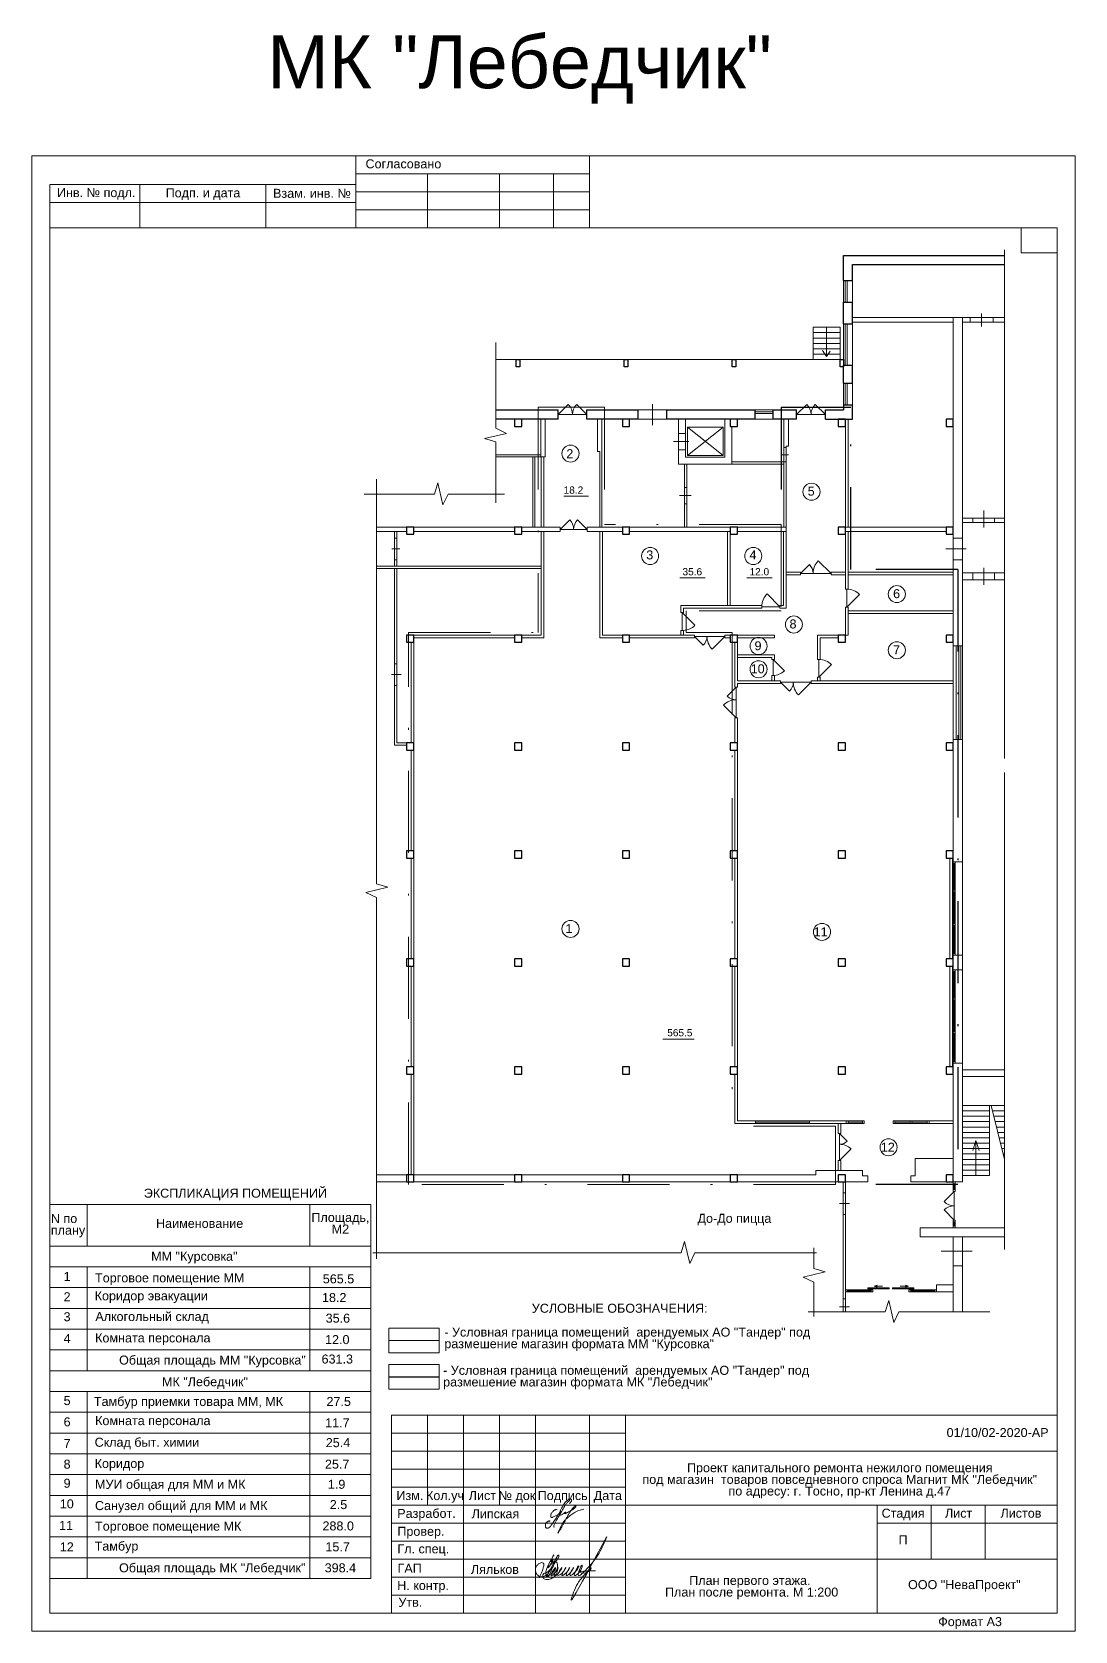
# Model space of a CAD drawing. Header units: metres. Extents: x -57 to 98, y -400 to -253.
# Drawn here: x 40.4 to 98.4, y -399.7 to -310.8 of the extents above; entities that cross this region are included whole.
import ezdxf
from ezdxf.enums import TextEntityAlignment as Align

# ---------------------------------------------------------------- set-up
doc = ezdxf.new("R2010")
doc.units = ezdxf.units.M
doc.header["$MEASUREMENT"] = 0
doc.linetypes.add('DGN Style 3', pattern=[7.982352, 5.70168, -2.280672])
doc.linetypes.add('DGN Style 4', pattern=[9.12839, 4.561344, -2.280672, 0.005702, -2.280672])
doc.layers.add('Level 50', color=7, linetype='Continuous', lineweight=0)
doc.layers.add('Level 63', color=7, linetype='Continuous', lineweight=0)
doc.styles.add('Style-Arial', font='arial.ttf')

# ---------------------------------------------------------------- blocks, each defined once
blk = doc.blocks.new('*U17')
at = {"layer": 'Level 50', "color": 7, "linetype": 'Continuous', "lineweight": 0}
for p, q in [((-14.5, 20.487), (14.5, 20.487)), ((-14.5, -20.513), (-14.5, 20.487)), ((14.5, 20.487), (14.5, -20.513)), ((14.5, -20.513), (-14.5, -20.513))]:
    blk.add_line(p, q, dxfattribs=at)
at = {"layer": 'Level 50', "color": 7, "linetype": 'Continuous', "lineweight": 13}
for p, q in [((-14, 18.926), (-14, -20.013)), ((14, 18.487), (-14, 18.487)), ((13, 18.487), (13, 17.787)), ((14, 18.487), (14, -20.013)), ((13, 17.787), (14, 17.787)), ((14, -20.013), (-14, -20.013))]:
    blk.add_line(p, q, dxfattribs=at)
at = {"layer": 'Level 63', "color": 7, "linetype": 'Continuous', "lineweight": 13}
for p, q in [((-5.5, 20.487), (-5.5, 18.487)), ((1, 20.487), (-5.5, 20.487)), ((1, 20.487), (1, 18.487)), ((-11.5, 19.687), (-11.5, 18.487)), ((-8, 19.687), (-8, 18.487)), ((1, 19.987), (-5.5, 19.987)), ((-5.5, 19.687), (-5.5, 18.487)), ((-3.5, 19.987), (-3.5, 18.487)), ((-1.5, 19.987), (-1.5, 18.487)), ((0, 19.987), (0, 18.487)), ((-14, 19.187), (-5.5, 19.187)), ((1, 19.487), (-5.5, 19.487)), ((1, 18.987), (-5.5, 18.987)), ((-4.5, -14.513), (14, -14.513)), ((-4.5, -14.513), (-4.5, -20.013)), ((-3.5, -14.513), (-3.5, -17.013)), ((-2.5, -14.513), (-2.5, -20.013)), ((-1.5, -14.513), (-1.5, -17.013)), ((-0.5, -14.513), (-0.5, -20.013)), ((1, -14.513), (1, -20.013)), ((2, -14.513), (2, -20.013)), ((2, -15.513), (14, -15.513)), ((-4.5, -16.513), (2, -16.513)), ((-4.5, -17.013), (2, -17.013)), ((2, -17.013), (14, -17.013)), ((9, -17.513), (14, -17.513)), ((2, -18.513), (14, -18.513)), ((7, -20.013), (13.3, -20.013))]:
    blk.add_line(p, q, dxfattribs=at)
at = {"layer": 'Level 63', "color": 7, "linetype": 'Continuous', "lineweight": 0}
for p, q in [((-4.5, -15.013), (2, -15.013)), ((-4.5, -15.513), (2, -15.513)), ((-4.5, -16.013), (2, -16.013)), ((-4.5, -17.513), (2, -17.513)), ((-4.5, -18.013), (2, -18.013)), ((-4.5, -18.513), (2, -18.513)), ((-4.5, -19.013), (2, -19.013)), ((-4.5, -19.513), (2, -19.513))]:
    blk.add_line(p, q, dxfattribs=at)
at = {"layer": 'Level 63', "color": 7, "linetype": 'Continuous', "lineweight": 13, "flags": 128}
for points in [[(-14, 18.487), (-14, 19.687), (-5.5, 19.687)], [(9, -17.013), (9, -20.013)], [(10.5, -17.013), (10.5, -18.513)], [(12, -17.013), (12, -18.513)]]:
    blk.add_lwpolyline(points, dxfattribs=at)
at = {"layer": 'Level 63', "color": 7, "linetype": 'Continuous', "lineweight": 0, "style": 'Style-Arial'}
for s, height, p in [('Согласовано', 0.25002, (-4.173, 20.263)), ('Инв. № подл.', 0.25002, (-12.713, 19.462)), ('Подп. и дата', 0.25002, (-9.745, 19.457)), ('Взам. инв. №', 0.25002, (-6.716, 19.444)), ('Изм.', 0.25, (-3.993, -16.748)), ('Кол.уч', 0.25, (-3.016, -16.748)), ('Лист', 0.25, (-1.977, -16.748)), ('№ док', 0.25, (-1.018, -16.748)), ('Подпись', 0.25, (0.256, -16.748)), ('Дата', 0.25, (1.511, -16.748)), ('Разработ.', 0.25, (-3.531, -17.244)), ('Стадия', 0.25, (9.718, -17.238)), ('Лист', 0.25, (11.263, -17.238)), ('Листов', 0.25, (12.996, -17.238)), ('Провер.', 0.25, (-3.686, -17.742)), ('Гл. спец.', 0.25, (-3.619, -18.229)), ('ГАП', 0.25, (-3.999, -18.77)), ('ООО "НеваПроект"', 0.25, (11.423, -19.223)), ('Н. контр.', 0.25, (-3.625, -19.248)), ('Утв.', 0.25, (-3.98, -19.715)), ('Формат А3', 0.25, (11.582, -20.252))]:
    blk.add_text(s, height=height, dxfattribs=at).set_placement(p, align=Align.MIDDLE_CENTER)
blk = doc.blocks.new('формат А3_вертикальный_1')
at = {"layer": 'Level 63', "color": 7, "linetype": 'Continuous', "lineweight": 13}
blk.add_blockref('*U17', (14.5, -20.487), dxfattribs=at)
blk = doc.blocks.new('*U18')
at = {"color": 5, "linetype": 'Continuous', "lineweight": 0}
for points, knots in [([(0.306, 0.776), (0.338, 0.808), (0.397, 0.875), (0.429, 0.933), (0.429, 0.965), (0.42, 1.007), (0.389, 1.038), (0.332, 1.045), (0.263, 1.027), (0.213, 1.007), (0.118, 0.929), (0.06, 0.874), (-0.031, 0.753), (-0.11, 0.623), (-0.214, 0.445), (-0.303, 0.264), (-0.383, 0.11), (-0.478, -0.059), (-0.639, -0.303), (-0.752, -0.465), (-0.872, -0.638), (-0.988, -0.735), (-1.017, -0.735), (-1.061, -0.743), (-1.139, -0.715), (-1.158, -0.689), (-1.176, -0.645), (-1.176, -0.576), (-1.169, -0.519), (-1.149, -0.433), (-1.081, -0.354), (-1.035, -0.336), (-0.993, -0.308), (-0.956, -0.297), (-0.92, -0.293), (-0.909, -0.307), (-0.916, -0.318)], [0, 0, 0, 0, 0.032258, 0.064516, 0.096774, 0.129032, 0.16129, 0.193548, 0.225806, 0.258065, 0.290323, 0.322581, 0.354839, 0.387097, 0.419355, 0.451613, 0.483871, 0.516129, 0.548387, 0.580645, 0.612903, 0.645161, 0.677419, 0.709677, 0.741935, 0.774194, 0.806452, 0.83871, 0.870968, 0.903226, 0.935484, 0.967742, 0.983871, 0.991935, 0.995968, 1, 1, 1, 1]), ([(0.324, 0.97), (0.325, 0.97), (0.327, 0.977), (0.319, 0.976), (0.313, 0.973), (0.304, 0.967), (0.289, 0.95), (0.206, 0.881), (0.152, 0.82), (0.093, 0.753), (-0.006, 0.617), (-0.174, 0.288), (-0.312, 0.065), (-0.539, -0.325), (-0.642, -0.514), (-0.687, -0.643), (-0.64, -0.686)], [0, 0, 0, 0, 0.005306, 0.009091, 0.012718, 0.03509, 0.04357, 0.143713, 0.287425, 0.431138, 0.57485, 0.718563, 0.862275, 0.934132, 0.97006, 1, 1, 1, 1])]:
    blk.add_open_spline(points, degree=3, knots=knots, dxfattribs=at)
blk.add_open_spline([(-0.466, 0.375), (-0.477, 0.405), (-0.522, 0.405), (-0.564, 0.389), (-0.626, 0.36), (-0.677, 0.321), (-0.751, 0.252), (-0.803, 0.178), (-0.835, 0.121), (-0.851, 0.046), (-0.851, -0.036), (-0.83, -0.076), (-0.798, -0.084), (-0.77, -0.084), (-0.711, -0.062), (-0.657, -0.037), (-0.529, 0.033), (-0.308, 0.141), (-0.219, 0.237), (-0.169, 0.317), (-0.193, 0.317), (-0.298, 0.134), (-0.31, 0.076), (-0.31, 0.056), (-0.266, 0.056), (-0.23, 0.056), (-0.158, 0.094), (-0.083, 0.14), (-0.024, 0.179), (0.022, 0.211), (0.057, 0.251), (0.057, 0.266), (0.032, 0.232), (0.004, 0.173), (-0.002, 0.145), (0.03, 0.145), (0.108, 0.188), (0.241, 0.256), (0.325, 0.302), (0.438, 0.365), (0.547, 0.44), (0.612, 0.48), (0.654, 0.521), (0.679, 0.566), (0.679, 0.617), (0.679, 0.634), (0.648, 0.626), (0.594, 0.589), (0.512, 0.517), (0.448, 0.428), (0.37, 0.31), (0.317, 0.235), (0.239, 0.11), (0.158, -0.046), (0.088, -0.178), (-0.026, -0.403), (-0.22, -0.74), (-0.324, -0.893), (-0.414, -0.996), (-0.414, -1.046), (-0.377, -1.018), (-0.317, -0.817), (-0.236, -0.634), (-0.15, -0.464), (-0.087, -0.376), (0.011, -0.254), (0.138, -0.127), (0.215, -0.06), (0.339, 0.033), (0.462, 0.119), (0.577, 0.204), (0.723, 0.281), (0.876, 0.347), (1.008, 0.391), (1.08, 0.409), (1.176, 0.43)], degree=3, dxfattribs=at)
blk = doc.blocks.new('*U19')
at = {"color": 7, "linetype": 'Continuous', "lineweight": 0}
for p, q in [((-0.117, 0), (0.117, 0)), ((0.117, 0), (0.037, 0.026)), ((0.117, 0), (0.037, -0.026))]:
    blk.add_line(p, q, dxfattribs=at)

msp = doc.modelspace()

# ---------------------------------------------------------------- linework, layer by layer
at = {"color": 7, "linetype": 'Continuous', "lineweight": 30}
for p, q in [((85.564, -324.607), (85.564, -323.207)), ((85.564, -323.207), (94.512, -323.207)), ((86.074, -324.607), (86.074, -323.717)), ((86.074, -323.717), (94.512, -323.717)), ((85.564, -324.607), (86.074, -324.607)), ((85.564, -327.007), (85.564, -325.807)), ((85.564, -325.807), (86.074, -325.807)), ((86.074, -327.007), (86.074, -325.807)), ((85.564, -327.007), (86.074, -327.007)), ((85.564, -329.307), (86.074, -329.307)), ((85.564, -330.307), (85.564, -329.307)), ((86.074, -330.307), (86.074, -329.307)), ((85.564, -330.307), (86.074, -330.307)), ((85.564, -331.507), (86.074, -331.507)), ((85.564, -331.507), (85.564, -331.797)), ((86.074, -332.307), (86.074, -331.507)), ((66.235, -331.797), (69.699, -331.797)), ((69.699, -332.307), (66.235, -332.307)), ((69.699, -332.307), (69.699, -331.797)), ((71.299, -332.307), (71.299, -331.797)), ((71.299, -331.797), (74.145, -331.797)), ((74.145, -332.307), (71.299, -332.307)), ((74.145, -332.307), (74.145, -331.797)), ((75.745, -332.307), (75.745, -331.797)), ((75.745, -331.797), (80.638, -331.797)), ((80.638, -332.307), (75.745, -332.307)), ((80.638, -331.797), (80.638, -332.307)), ((81.638, -331.797), (81.638, -332.307)), ((81.638, -331.797), (82.964, -331.797)), ((82.964, -332.307), (81.638, -332.307)), ((82.964, -332.307), (82.964, -331.797)), ((84.564, -332.307), (84.564, -331.797)), ((84.564, -331.797), (85.564, -331.797)), ((84.564, -332.307), (86.074, -332.307))]:
    msp.add_line(p, q, dxfattribs=at)
at = {"color": 7, "linetype": 'Continuous', "lineweight": 0}
for p, q in [((94.512, -322.9), (94.512, -351.174)), ((85.664, -324.607), (85.664, -325.807)), ((85.764, -324.607), (85.764, -325.807)), ((85.664, -327.007), (85.664, -329.307)), ((85.764, -327.007), (85.764, -329.307)), ((83.874, -328.997), (83.874, -327.197)), ((83.874, -327.197), (85.374, -327.197)), ((83.874, -327.497), (85.374, -327.497)), ((83.874, -327.797), (85.374, -327.797)), ((84.624, -327.197), (84.624, -328.833)), ((85.374, -328.997), (85.374, -327.197)), ((66.235, -328.042), (66.235, -332.807)), ((83.874, -328.097), (85.374, -328.097)), ((83.874, -328.397), (85.374, -328.397)), ((83.874, -328.697), (85.374, -328.697)), ((84.624, -328.833), (84.395, -328.483)), ((84.624, -328.833), (84.826, -328.52)), ((85.664, -330.307), (85.664, -331.507)), ((85.764, -330.307), (85.764, -331.507)), ((69.699, -332.052), (70.265, -331.487)), ((70.733, -331.487), (71.299, -332.052)), ((74.945, -331.48), (74.945, -332.645)), ((82.964, -332.052), (83.53, -331.487)), ((83.998, -331.487), (84.564, -332.052)), ((69.699, -332.052), (71.299, -332.052)), ((74.145, -331.797), (75.745, -331.797)), ((75.745, -332.307), (74.145, -332.307)), ((81.638, -331.897), (80.638, -331.897)), ((81.638, -331.997), (80.638, -331.997)), ((82.964, -332.052), (84.564, -332.052)), ((76.394, -334.007), (76.394, -333.107)), ((76.774, -333.107), (76.774, -334.007)), ((78.869, -332.753), (76.888, -334.319)), ((76.888, -332.753), (78.869, -334.319)), ((66.235, -333.571), (66.235, -336.963)), ((76.118, -333.557), (76.967, -333.557)), ((82.254, -333.887), (82.254, -334.687)), ((82.374, -334.687), (82.374, -333.887)), ((82.076, -334.287), (82.517, -334.287)), ((59.597, -335.649), (59.597, -358.133)), ((62.817, -336.479), (58.916, -336.479)), ((66.718, -336.479), (63.581, -336.479)), ((76.458, -336.557), (77.089, -336.557)), ((76.734, -337.007), (76.734, -336.107)), ((76.854, -336.107), (76.854, -337.007)), ((93.366, -337.388), (93.366, -338.337)), ((69.814, -338.432), (70.344, -337.902)), ((69.814, -338.432), (71.314, -338.432)), ((70.784, -337.902), (71.314, -338.432)), ((92.766, -337.807), (93.966, -337.807)), ((93.966, -338.057), (92.766, -338.057)), ((60.458, -339.522), (60.906, -339.522)), ((60.604, -338.922), (60.604, -340.122)), ((60.724, -340.122), (60.724, -338.922)), ((91.267, -339.522), (92.39, -339.522)), ((91.674, -338.922), (91.674, -340.122)), ((92.184, -338.922), (92.184, -340.122)), ((83.174, -340.882), (83.669, -340.387)), ((84.167, -340.175), (84.874, -340.882)), ((83.174, -340.882), (84.874, -340.882)), ((92.766, -340.857), (93.966, -340.857)), ((93.966, -341.237), (92.766, -341.237)), ((93.366, -340.568), (93.366, -341.517)), ((82.024, -342.732), (81.317, -342.025)), ((85.749, -341.757), (85.749, -342.757)), ((85.749, -342.757), (86.456, -342.05)), ((76.599, -343.057), (76.599, -344.057)), ((76.599, -343.057), (77.306, -343.764)), ((81.024, -342.732), (82.024, -342.732)), ((77.274, -344.382), (78.974, -344.382)), ((77.274, -344.382), (77.769, -344.877)), ((78.267, -345.089), (78.974, -344.382)), ((81.649, -345.657), (81.649, -346.557)), ((81.649, -345.657), (82.285, -346.294)), ((84.199, -345.657), (84.199, -346.657)), ((91.984, -350.107), (91.984, -344.907)), ((92.084, -350.107), (92.084, -344.907)), ((92.184, -350.107), (92.184, -344.907)), ((60.433, -346.507), (60.964, -346.507)), ((60.604, -345.907), (60.604, -347.107)), ((60.724, -347.107), (60.724, -345.907)), ((84.199, -346.657), (84.906, -345.95)), ((79.599, -347.207), (79.104, -347.702)), ((79.599, -347.207), (79.599, -348.907)), ((82.074, -346.932), (83.774, -346.932)), ((82.074, -346.932), (82.569, -347.427)), ((78.892, -348.2), (79.599, -348.907)), ((94.512, -351.938), (94.512, -378.452)), ((91.674, -356.907), (91.674, -362.107)), ((91.674, -362.107), (91.674, -356.907)), ((91.724, -357.007), (91.724, -358.485)), ((91.774, -362.107), (91.774, -356.907)), ((92.184, -362.107), (92.184, -356.907)), ((59.597, -358.897), (59.597, -378.978)), ((91.724, -358.585), (91.724, -360.36)), ((91.724, -360.46), (91.724, -362.007)), ((91.674, -362.907), (91.674, -368.107)), ((91.674, -368.107), (91.674, -362.907)), ((91.724, -363.007), (91.724, -364.485)), ((91.774, -368.107), (91.774, -362.907)), ((92.184, -368.107), (92.184, -362.907)), ((91.724, -364.585), (91.724, -366.36)), ((91.724, -366.46), (91.724, -368.007)), ((92.184, -370.452), (94.512, -370.452)), ((93.684, -374.352), (93.684, -370.452)), ((93.784, -370.452), (94.512, -373.452)), ((83.674, -371.307), (80.674, -371.307)), ((80.674, -371.382), (83.674, -371.382)), ((80.674, -371.457), (83.674, -371.457)), ((86.624, -371.307), (85.824, -371.307)), ((85.824, -371.382), (86.624, -371.382)), ((86.624, -371.457), (85.824, -371.457)), ((88.424, -371.307), (90.224, -371.307)), ((89.274, -371.382), (88.424, -371.382)), ((88.424, -371.457), (90.224, -371.457)), ((90.224, -371.382), (89.374, -371.382)), ((92.184, -370.752), (93.684, -370.752)), ((92.184, -371.052), (93.684, -371.052)), ((92.184, -371.352), (93.684, -371.352)), ((93.857, -370.752), (94.512, -370.752)), ((93.93, -371.052), (94.512, -371.052)), ((94.002, -371.352), (94.512, -371.352)), ((85.349, -372.012), (85.349, -373.512)), ((85.349, -372.012), (85.773, -372.437)), ((92.184, -371.652), (93.684, -371.652)), ((92.184, -371.952), (93.684, -371.952)), ((92.184, -372.252), (93.684, -372.252)), ((92.934, -372.399), (92.754, -372.955)), ((92.934, -374.352), (92.934, -372.399)), ((92.934, -372.399), (93.108, -372.955)), ((94.075, -371.652), (94.512, -371.652)), ((94.148, -371.952), (94.512, -371.952)), ((94.221, -372.252), (94.512, -372.252)), ((85.985, -372.876), (85.349, -373.512)), ((92.184, -372.552), (93.684, -372.552)), ((92.184, -372.852), (93.684, -372.852)), ((92.184, -373.152), (93.684, -373.152)), ((94.293, -372.552), (94.512, -372.552)), ((94.366, -372.852), (94.512, -372.852)), ((94.439, -373.152), (94.512, -373.152)), ((92.184, -373.452), (93.684, -373.452)), ((92.184, -373.752), (93.684, -373.752)), ((92.184, -374.052), (93.684, -374.052)), ((91.674, -374.807), (91.674, -375.13)), ((91.724, -374.807), (91.724, -375.13)), ((91.774, -374.807), (91.774, -375.13)), ((92.184, -374.352), (93.684, -374.352)), ((85.348, -375.907), (85.893, -375.907)), ((85.554, -376.507), (85.554, -375.307)), ((85.674, -375.307), (85.674, -376.507)), ((91.724, -375.23), (91.158, -375.796)), ((91.724, -375.23), (91.724, -376.83)), ((91.724, -376.83), (91.158, -376.264)), ((91.674, -376.93), (91.674, -377.152)), ((91.724, -376.93), (91.724, -377.152)), ((91.774, -376.93), (91.774, -377.152)), ((83.916, -378.373), (83.916, -379.516)), ((90.991, -378.562), (92.72, -378.562)), ((91.674, -379.362), (91.674, -377.762)), ((92.184, -379.362), (92.184, -377.762)), ((59.388, -378.648), (76.541, -378.648)), ((77.305, -378.648), (84.062, -378.648)), ((83.916, -380.28), (83.916, -382.186)), ((41.443, -380.578), (59.278, -380.578)), ((85.554, -381.93), (85.554, -381.196)), ((87.107, -380.707), (85.674, -380.707)), ((87.107, -380.807), (85.674, -380.807)), ((85.674, -381.196), (85.674, -381.93)), ((85.774, -380.757), (87.107, -380.757)), ((90.739, -380.707), (89.307, -380.707)), ((90.639, -380.757), (89.307, -380.757)), ((90.739, -380.807), (89.307, -380.807)), ((41.443, -381.733), (59.278, -381.733)), ((83.6, -381.93), (87.889, -381.93)), ((85.348, -381.65), (85.893, -381.65)), ((88.653, -381.93), (93.707, -381.93)), ((41.443, -382.888), (59.278, -382.888)), ((41.443, -384.043), (59.278, -384.043)), ((41.443, -387.508), (59.278, -387.508)), ((41.443, -388.663), (59.278, -388.663)), ((41.443, -389.818), (59.278, -389.818)), ((41.443, -390.973), (59.278, -390.973)), ((41.443, -392.128), (59.278, -392.128)), ((41.443, -393.283), (59.278, -393.283)), ((41.443, -394.438), (59.278, -394.438)), ((41.443, -395.593), (59.278, -395.593))]:
    msp.add_line(p, q, dxfattribs=at)
at = {"color": 7, "linetype": 'Continuous', "lineweight": 13}
for p, q in [((85.564, -324.607), (85.564, -325.807)), ((86.074, -325.807), (86.074, -324.607)), ((85.564, -327.007), (85.564, -329.307)), ((86.074, -326.657), (94.512, -326.657)), ((86.074, -326.907), (91.674, -326.907)), ((86.074, -327.007), (86.074, -329.307)), ((91.674, -338.922), (91.674, -326.657)), ((92.184, -338.922), (92.184, -326.657)), ((92.184, -326.907), (94.512, -326.907)), ((92.603, -326.657), (92.603, -326.907)), ((93.246, -326.432), (93.246, -327.163)), ((93.888, -326.657), (93.888, -326.907)), ((66.235, -328.997), (85.564, -328.997)), ((85.564, -330.307), (85.564, -331.507)), ((86.074, -331.507), (86.074, -330.307)), ((68.734, -332.307), (68.734, -334.407)), ((68.984, -332.307), (68.984, -333.857)), ((71.884, -332.307), (71.884, -334.107)), ((72.134, -332.307), (72.134, -338.307)), ((76.394, -332.307), (76.394, -333.107)), ((76.774, -332.307), (76.774, -333.107)), ((78.974, -332.307), (78.974, -334.427)), ((81.638, -331.797), (80.638, -331.797)), ((80.638, -332.307), (81.638, -332.307)), ((82.254, -332.307), (82.254, -333.887)), ((82.504, -332.307), (82.504, -333.807)), ((85.824, -332.307), (85.824, -338.307)), ((76.394, -333.107), (76.774, -333.107)), ((79.354, -332.707), (79.354, -334.807)), ((85.674, -332.707), (85.674, -338.307)), ((68.984, -333.857), (68.984, -334.407)), ((72.014, -334.107), (71.884, -334.107)), ((72.014, -334.107), (72.014, -338.307)), ((76.394, -334.007), (76.774, -334.007)), ((76.394, -334.007), (76.394, -334.807)), ((76.774, -334.007), (76.774, -334.427)), ((82.374, -333.887), (82.254, -333.887)), ((82.374, -333.807), (82.374, -333.887)), ((82.504, -333.807), (82.374, -333.807)), ((68.734, -334.287), (66.235, -334.287)), ((68.984, -334.407), (66.235, -334.407)), ((68.294, -334.407), (68.294, -338.307)), ((68.414, -334.407), (68.414, -338.307)), ((68.764, -334.407), (68.764, -338.307)), ((68.914, -334.407), (68.914, -338.307)), ((82.254, -334.807), (76.394, -334.807)), ((76.734, -334.807), (76.734, -336.107)), ((78.974, -334.427), (76.774, -334.427)), ((76.854, -334.807), (76.854, -336.107)), ((82.374, -334.687), (79.354, -334.687)), ((82.254, -334.687), (82.254, -338.307)), ((82.374, -334.687), (82.374, -338.557)), ((70.014, -336.582), (71.384, -336.582)), ((76.734, -336.107), (76.854, -336.107)), ((76.734, -337.007), (76.854, -337.007)), ((76.734, -337.007), (76.734, -338.307)), ((76.854, -337.007), (76.854, -338.307)), ((61.274, -338.307), (59.597, -338.307)), ((61.274, -338.557), (59.597, -338.557)), ((60.604, -338.557), (60.604, -338.922)), ((60.724, -338.557), (60.724, -338.922)), ((69.814, -338.307), (61.674, -338.307)), ((67.274, -338.557), (61.674, -338.557)), ((69.814, -338.557), (67.674, -338.557)), ((68.764, -338.557), (68.764, -344.307)), ((68.914, -338.557), (68.914, -344.457)), ((69.814, -338.307), (69.814, -338.557)), ((82.374, -338.307), (71.314, -338.307)), ((71.314, -338.307), (71.314, -338.557)), ((73.274, -338.557), (71.314, -338.557)), ((72.014, -338.557), (72.014, -344.457)), ((72.164, -338.557), (72.164, -344.307)), ((79.274, -338.557), (73.674, -338.557)), ((79.124, -338.557), (79.124, -342.657)), ((79.274, -338.557), (79.274, -342.657)), ((82.374, -338.557), (79.674, -338.557)), ((82.224, -338.557), (82.224, -342.657)), ((82.374, -338.557), (82.374, -342.807)), ((91.674, -338.307), (85.674, -338.307)), ((91.274, -338.557), (85.674, -338.557)), ((85.824, -341.757), (85.824, -338.557)), ((92.184, -337.807), (92.766, -337.807)), ((92.184, -338.057), (92.766, -338.057)), ((92.766, -338.057), (92.766, -337.807)), ((93.966, -338.057), (93.966, -337.807)), ((93.966, -337.807), (94.512, -337.807)), ((93.966, -338.057), (94.512, -338.057)), ((60.604, -338.922), (60.724, -338.922)), ((85.674, -341.757), (85.674, -338.707)), ((91.674, -338.922), (92.184, -338.922)), ((60.604, -340.122), (60.724, -340.122)), ((60.604, -340.122), (60.604, -340.487)), ((60.724, -340.122), (60.724, -340.487)), ((91.674, -340.122), (92.184, -340.122)), ((91.674, -344.907), (91.674, -340.122)), ((92.184, -344.907), (92.184, -340.122)), ((68.764, -340.487), (59.597, -340.487)), ((68.764, -340.607), (59.597, -340.607)), ((60.604, -340.607), (60.604, -345.907)), ((60.724, -340.607), (60.724, -345.907)), ((77.883, -341.124), (76.462, -341.124)), ((81.611, -341.124), (80.19, -341.124)), ((83.174, -340.807), (82.374, -340.807)), ((83.174, -340.957), (82.374, -340.957)), ((83.174, -340.957), (83.174, -340.807)), ((85.674, -340.807), (84.874, -340.807)), ((84.874, -340.957), (84.874, -340.807)), ((85.674, -340.957), (84.874, -340.957)), ((91.674, -340.807), (85.824, -340.807)), ((91.674, -340.957), (85.824, -340.957)), ((92.184, -340.857), (92.766, -340.857)), ((92.184, -341.237), (92.766, -341.237)), ((92.766, -341.237), (92.766, -340.857)), ((93.966, -341.237), (93.966, -340.857)), ((93.966, -340.857), (94.512, -340.857)), ((93.966, -341.237), (94.512, -341.237)), ((85.824, -341.757), (85.674, -341.757)), ((76.524, -343.057), (76.524, -342.657)), ((81.024, -342.657), (76.524, -342.657)), ((76.674, -343.057), (76.524, -343.057)), ((76.674, -343.057), (76.674, -342.807)), ((81.024, -342.807), (76.674, -342.807)), ((81.024, -342.657), (81.024, -342.807)), ((82.224, -342.657), (82.024, -342.657)), ((82.024, -342.657), (82.024, -342.807)), ((82.374, -342.807), (82.024, -342.807)), ((85.674, -344.307), (85.674, -342.757)), ((85.824, -342.757), (85.674, -342.757)), ((85.824, -344.307), (85.824, -342.757)), ((91.674, -342.957), (85.824, -342.957)), ((91.674, -343.107), (85.824, -343.107)), ((61.524, -350.307), (61.524, -344.707)), ((61.674, -344.307), (67.274, -344.307)), ((61.674, -344.457), (67.274, -344.457)), ((61.674, -350.307), (61.674, -344.707)), ((67.674, -344.307), (68.764, -344.307)), ((67.674, -344.457), (68.914, -344.457)), ((73.274, -344.457), (72.014, -344.457)), ((77.274, -344.307), (72.164, -344.307)), ((77.274, -344.457), (73.674, -344.457)), ((76.524, -344.307), (76.524, -344.057)), ((76.674, -344.057), (76.524, -344.057)), ((76.674, -344.307), (76.674, -344.057)), ((77.274, -344.307), (77.274, -344.457)), ((79.274, -344.307), (78.974, -344.307)), ((78.974, -344.307), (78.974, -344.457)), ((79.274, -344.457), (78.974, -344.457)), ((79.524, -344.707), (79.524, -347.207)), ((81.724, -344.307), (79.674, -344.307)), ((81.724, -344.457), (79.674, -344.457)), ((79.674, -344.707), (79.674, -346.857)), ((81.724, -344.307), (81.724, -344.457)), ((85.274, -344.307), (84.124, -344.307)), ((84.124, -344.307), (84.124, -345.657)), ((85.274, -344.457), (84.274, -344.457)), ((84.274, -344.457), (84.274, -345.657)), ((85.674, -344.307), (85.824, -344.307)), ((81.724, -345.407), (79.674, -345.407)), ((81.574, -345.557), (79.674, -345.557)), ((81.574, -345.557), (81.574, -345.657)), ((81.724, -345.657), (81.574, -345.657)), ((81.724, -345.407), (81.724, -345.657)), ((84.274, -345.657), (84.124, -345.657)), ((91.674, -344.907), (92.184, -344.907)), ((91.674, -344.907), (91.674, -350.107)), ((91.824, -344.907), (91.824, -350.107)), ((60.724, -345.907), (60.604, -345.907)), ((81.724, -346.557), (81.574, -346.557)), ((81.574, -346.557), (81.574, -346.857)), ((81.724, -346.557), (81.724, -346.857)), ((60.724, -347.107), (60.604, -347.107)), ((60.604, -347.107), (60.604, -350.427)), ((60.724, -347.107), (60.724, -350.307)), ((79.674, -347.207), (79.524, -347.207)), ((82.074, -346.857), (79.674, -346.857)), ((79.674, -347.007), (79.674, -347.207)), ((82.074, -347.007), (79.674, -347.007)), ((82.074, -346.857), (82.074, -347.007)), ((91.674, -346.857), (83.774, -346.857)), ((83.774, -346.857), (83.774, -347.007)), ((91.674, -347.007), (83.774, -347.007)), ((84.274, -346.657), (84.124, -346.657)), ((84.124, -346.657), (84.124, -346.857)), ((84.274, -346.657), (84.274, -346.857)), ((79.674, -348.907), (79.524, -348.907)), ((79.524, -348.907), (79.524, -350.307)), ((79.674, -348.907), (79.674, -350.307)), ((91.674, -350.107), (92.184, -350.107)), ((91.674, -356.907), (91.674, -350.107)), ((92.184, -356.907), (92.184, -350.107)), ((61.274, -350.427), (60.604, -350.427)), ((61.274, -350.307), (60.724, -350.307)), ((61.524, -356.307), (61.524, -350.707)), ((61.674, -356.307), (61.674, -350.707)), ((79.524, -350.707), (79.524, -356.307)), ((79.674, -350.707), (79.674, -356.307)), ((61.524, -362.307), (61.524, -356.707)), ((61.674, -362.307), (61.674, -356.707)), ((79.524, -362.307), (79.524, -356.707)), ((79.674, -362.307), (79.674, -356.707)), ((91.474, -356.707), (91.474, -362.307)), ((91.624, -356.707), (91.624, -362.307)), ((91.674, -356.907), (92.184, -356.907)), ((91.674, -362.107), (92.184, -362.107)), ((91.674, -362.907), (91.674, -362.107)), ((92.184, -362.907), (92.184, -362.107)), ((61.524, -368.307), (61.524, -362.707)), ((61.674, -368.307), (61.674, -362.707)), ((79.524, -368.307), (79.524, -362.707)), ((79.674, -368.307), (79.674, -362.707)), ((91.474, -362.707), (91.474, -368.307)), ((91.624, -362.707), (91.624, -368.307)), ((91.674, -362.907), (92.184, -362.907)), ((77.269, -366.768), (75.516, -366.768)), ((61.524, -374.307), (61.524, -368.707)), ((61.674, -374.307), (61.674, -368.707)), ((79.524, -368.707), (79.524, -371.457)), ((79.674, -368.707), (79.674, -371.307)), ((91.674, -374.707), (91.674, -368.107)), ((91.674, -368.107), (92.184, -368.107)), ((92.184, -374.707), (92.184, -368.107)), ((92.184, -368.472), (94.512, -368.472)), ((92.184, -368.852), (94.512, -368.852)), ((80.674, -371.457), (79.524, -371.457)), ((80.674, -371.307), (79.674, -371.307)), ((80.674, -371.307), (80.674, -371.457)), ((83.674, -371.307), (83.674, -371.457)), ((85.724, -371.307), (83.674, -371.307)), ((85.724, -371.457), (83.674, -371.457)), ((85.274, -371.457), (85.274, -372.012)), ((85.424, -371.457), (85.424, -372.012)), ((85.724, -371.307), (85.724, -371.457)), ((91.674, -371.307), (90.324, -371.307)), ((90.324, -371.307), (90.324, -371.457)), ((91.674, -371.457), (90.324, -371.457)), ((85.424, -372.012), (85.274, -372.012)), ((86.634, -374.067), (84.034, -374.067)), ((84.034, -374.067), (84.034, -374.307)), ((85.424, -373.512), (85.274, -373.512)), ((85.274, -373.512), (85.274, -374.067)), ((85.424, -373.512), (85.424, -374.067)), ((86.634, -374.067), (86.634, -374.367)), ((91.674, -373.407), (89.554, -373.407)), ((89.554, -374.367), (89.554, -373.407)), ((84.034, -374.307), (59.597, -374.307)), ((73.274, -374.707), (59.597, -374.707)), ((73.674, -374.707), (85.274, -374.707)), ((85.554, -374.707), (85.554, -375.307)), ((86.914, -374.707), (85.674, -374.707)), ((85.674, -374.707), (85.674, -375.307)), ((86.914, -374.367), (86.634, -374.367)), ((86.914, -374.367), (86.914, -374.707)), ((89.554, -374.367), (89.314, -374.367)), ((89.314, -374.367), (89.314, -374.707)), ((92.184, -374.707), (89.314, -374.707)), ((41.443, -375.958), (59.278, -375.958)), ((41.443, -375.958), (41.443, -396.748)), ((43.518, -375.958), (43.518, -378.268)), ((55.901, -375.958), (55.901, -378.268)), ((59.278, -375.958), (59.278, -396.748)), ((85.674, -375.307), (85.554, -375.307)), ((85.674, -376.507), (85.554, -376.507)), ((85.554, -376.507), (85.554, -381.196)), ((85.674, -376.507), (85.674, -381.196)), ((89.838, -377.252), (94.512, -377.252)), ((89.838, -377.252), (89.838, -377.762)), ((41.443, -378.268), (59.278, -378.268)), ((89.838, -377.762), (94.512, -377.762)), ((41.443, -379.423), (59.278, -379.423)), ((43.518, -379.423), (43.518, -385.198)), ((55.901, -379.423), (55.901, -385.198)), ((91.674, -381.93), (91.674, -379.362)), ((91.674, -379.362), (92.184, -379.362)), ((92.184, -381.93), (92.184, -379.362)), ((85.674, -381.196), (85.554, -381.196)), ((90.739, -380.807), (90.739, -380.427)), ((90.739, -380.427), (91.674, -380.427)), ((90.739, -380.807), (91.674, -380.807)), ((41.443, -385.198), (59.278, -385.198)), ((41.443, -386.353), (59.278, -386.353)), ((43.518, -386.353), (43.518, -396.748)), ((55.901, -386.353), (55.901, -396.748)), ((41.443, -396.748), (59.278, -396.748))]:
    msp.add_line(p, q, dxfattribs=at)
at = {"color": 1, "linetype": 'DGN Style 4', "lineweight": 13}
for p, q in [((82.104, -338.157), (82.104, -342.957)), ((82.104, -342.957), (76.824, -342.957)), ((76.824, -344.157), (76.824, -342.957)), ((79.374, -344.157), (76.824, -344.157)), ((79.374, -344.157), (79.374, -371.607)), ((85.124, -371.607), (79.374, -371.607)), ((85.124, -371.607), (85.124, -374.857)), ((60.289, -383.518), (63.079, -383.518))]:
    msp.add_line(p, q, dxfattribs=at)
at = {"color": 5, "linetype": 'DGN Style 4', "lineweight": 30}
msp.add_line((60.289, -385.535), (63.079, -385.535), dxfattribs=at)
at = {"color": 7, "linetype": 'Continuous', "lineweight": 13}
for centre in [(70.389, -334.223), (74.815, -339.913), (80.553, -339.913), (70.389, -360.641)]:
    msp.add_circle(centre, 0.474, dxfattribs=at)
at = {"color": 251, "linetype": 'Continuous', "lineweight": 13}
for centre in [(83.789, -336.339), (88.535, -342.032), (82.809, -343.72), (80.846, -344.916), (88.535, -345.152), (80.846, -346.211), (84.373, -360.808), (88.074, -372.78)]:
    msp.add_circle(centre, 0.474, dxfattribs=at)
at = {"color": 7, "linetype": 'Continuous', "lineweight": 0}
for centre, radius, start, end in [((69.699, -332.052), 0.8, 360, 45), ((71.299, -332.052), 0.8, 135, 180), ((82.964, -332.052), 0.8, 360, 45), ((84.564, -332.052), 0.8, 135, 180), ((69.814, -338.432), 0.75, 0, 45), ((71.314, -338.432), 0.75, 135, 180), ((83.174, -340.882), 0.7, 0, 45), ((84.874, -340.882), 1, 135, 180), ((82.024, -342.732), 1, 135, 180), ((85.749, -342.757), 1, 45, 90), ((76.599, -343.057), 1, 274.30122, 315), ((84.199, -346.657), 1, 45, 90), ((81.649, -345.657), 0.9, 270, 315), ((85.349, -372.012), 0.6, 270, 315), ((85.349, -373.512), 0.9, 45, 90), ((91.724, -375.23), 0.8, 225, 270), ((91.724, -376.83), 0.8, 90, 135)]:
    msp.add_arc(centre, radius, start, end, dxfattribs=at)
at = {"color": 7, "linetype": 'Continuous', "lineweight": 0, "extrusion": (0, 0, -1)}
for centre, radius, start, end in [((-77.274, -344.382), 0.7, 180, 225), ((-78.974, -344.382), 1, 315, 0), ((-82.074, -346.932), 0.7, 180, 225), ((-83.774, -346.932), 1, 315, 0), ((-79.599, -348.907), 1, 45, 90), ((-79.599, -347.207), 0.7, 270, 315)]:
    msp.add_arc(centre, radius, start, end, dxfattribs=at)
at = {"color": 5, "linetype": 'Continuous', "lineweight": 0}
msp.add_spline([(68.642, -396.702), (68.848, -396.232), (68.898, -396.044), (68.898, -395.938), (68.836, -395.875), (68.737, -395.875), (68.582, -395.964), (68.473, -396.104), (68.444, -396.185), (68.444, -396.322), (68.478, -396.449), (68.564, -396.571), (68.662, -396.628), (68.796, -396.65), (68.932, -396.613), (69.049, -396.56), (69.129, -396.498), (69.272, -396.251), (69.404, -395.979), (69.512, -395.758), (69.624, -395.563), (69.698, -395.459), (69.733, -395.45), (69.747, -395.499), (69.725, -395.582), (69.66, -395.671), (69.277, -396.408), (69.156, -396.619), (69.065, -396.671), (69.04, -396.629), (69.029, -396.587), (69.014, -396.436), (69.08, -396.189), (69.27, -395.775), (69.466, -395.435), (69.272, -395.83), (69.399, -395.718), (69.141, -396.164), (69.343, -395.903), (69.491, -395.818), (69.603, -395.848), (69.657, -395.968), (69.673, -396.162), (69.531, -396.608), (69.356, -396.736), (69.227, -396.79), (69.028, -396.798), (68.891, -396.739), (68.866, -396.696), (68.85, -396.595), (68.878, -396.492), (69.029, -396.437), (69.335, -396.163), (69.104, -396.617), (69.223, -396.549), (69.532, -396.24), (69.556, -396.15), (69.306, -396.583), (69.571, -396.381), (69.708, -396.136), (69.473, -396.602), (69.797, -396.346), (69.914, -396.136), (69.668, -396.571), (70, -396.359), (70.133, -396.136), (69.913, -396.575), (70.253, -396.302), (70.348, -396.136), (70.145, -396.569), (70.54, -396.185), (70.55, -396.16), (70.353, -396.545), (70.841, -396.091), (70.846, -396.071), (70.598, -396.552), (71.036, -396.091), (71.036, -396.033), (70.818, -396.529), (71.419, -396.079), (72.107, -395.093), (72.377, -394.512), (70.422, -397.898), (70.788, -397.034), (71.237, -396.453), (71.544, -396.146), (71.432, -396.339), (70.892, -396.404), (71.778, -396.319)], degree=3, dxfattribs=at)
at = {"color": 7, "linetype": 'Continuous', "lineweight": 30}
for points in [[(67.374, -328.997), (67.574, -328.997), (67.574, -329.397), (67.374, -329.397)], [(73.374, -328.997), (73.574, -328.997), (73.574, -329.397), (73.374, -329.397)], [(79.374, -328.997), (79.574, -328.997), (79.574, -329.397), (79.374, -329.397)], [(85.374, -328.997), (85.574, -328.997), (85.574, -329.397), (85.374, -329.397)], [(67.674, -332.307), (67.274, -332.307), (67.274, -332.707), (67.674, -332.707)], [(73.674, -332.307), (73.274, -332.307), (73.274, -332.707), (73.674, -332.707)], [(79.674, -332.307), (79.274, -332.307), (79.274, -332.707), (79.674, -332.707)], [(85.674, -332.307), (85.274, -332.307), (85.274, -332.707), (85.674, -332.707)], [(91.674, -332.307), (91.274, -332.307), (91.274, -332.707), (91.674, -332.707)], [(61.674, -338.307), (61.274, -338.307), (61.274, -338.707), (61.674, -338.707)], [(67.674, -338.307), (67.274, -338.307), (67.274, -338.707), (67.674, -338.707)], [(73.674, -338.307), (73.274, -338.307), (73.274, -338.707), (73.674, -338.707)], [(79.674, -338.307), (79.274, -338.307), (79.274, -338.707), (79.674, -338.707)], [(85.674, -338.307), (85.274, -338.307), (85.274, -338.707), (85.674, -338.707)], [(91.674, -338.307), (91.274, -338.307), (91.274, -338.707), (91.674, -338.707)], [(61.674, -344.307), (61.274, -344.307), (61.274, -344.707), (61.674, -344.707)], [(67.674, -344.307), (67.274, -344.307), (67.274, -344.707), (67.674, -344.707)], [(73.674, -344.307), (73.274, -344.307), (73.274, -344.707), (73.674, -344.707)], [(79.674, -344.307), (79.274, -344.307), (79.274, -344.707), (79.674, -344.707)], [(85.674, -344.307), (85.274, -344.307), (85.274, -344.707), (85.674, -344.707)], [(91.674, -344.307), (91.274, -344.307), (91.274, -344.707), (91.674, -344.707)], [(61.674, -350.307), (61.274, -350.307), (61.274, -350.707), (61.674, -350.707)], [(67.674, -350.307), (67.274, -350.307), (67.274, -350.707), (67.674, -350.707)], [(73.674, -350.307), (73.274, -350.307), (73.274, -350.707), (73.674, -350.707)], [(79.674, -350.307), (79.274, -350.307), (79.274, -350.707), (79.674, -350.707)], [(85.674, -350.307), (85.274, -350.307), (85.274, -350.707), (85.674, -350.707)], [(91.674, -350.307), (91.274, -350.307), (91.274, -350.707), (91.674, -350.707)], [(61.674, -356.307), (61.274, -356.307), (61.274, -356.707), (61.674, -356.707)], [(67.674, -356.307), (67.274, -356.307), (67.274, -356.707), (67.674, -356.707)], [(73.674, -356.307), (73.274, -356.307), (73.274, -356.707), (73.674, -356.707)], [(79.674, -356.307), (79.274, -356.307), (79.274, -356.707), (79.674, -356.707)], [(85.674, -356.307), (85.274, -356.307), (85.274, -356.707), (85.674, -356.707)], [(91.674, -356.307), (91.274, -356.307), (91.274, -356.707), (91.674, -356.707)], [(61.674, -362.307), (61.274, -362.307), (61.274, -362.707), (61.674, -362.707)], [(67.674, -362.307), (67.274, -362.307), (67.274, -362.707), (67.674, -362.707)], [(73.674, -362.307), (73.274, -362.307), (73.274, -362.707), (73.674, -362.707)], [(79.674, -362.307), (79.274, -362.307), (79.274, -362.707), (79.674, -362.707)], [(85.674, -362.307), (85.274, -362.307), (85.274, -362.707), (85.674, -362.707)], [(91.674, -362.307), (91.274, -362.307), (91.274, -362.707), (91.674, -362.707)], [(61.674, -368.307), (61.274, -368.307), (61.274, -368.707), (61.674, -368.707)], [(67.674, -368.307), (67.274, -368.307), (67.274, -368.707), (67.674, -368.707)], [(73.674, -368.307), (73.274, -368.307), (73.274, -368.707), (73.674, -368.707)], [(79.674, -368.307), (79.274, -368.307), (79.274, -368.707), (79.674, -368.707)], [(85.674, -368.307), (85.274, -368.307), (85.274, -368.707), (85.674, -368.707)], [(91.674, -368.307), (91.274, -368.307), (91.274, -368.707), (91.674, -368.707)], [(61.674, -374.307), (61.274, -374.307), (61.274, -374.707), (61.674, -374.707)], [(67.674, -374.307), (67.274, -374.307), (67.274, -374.707), (67.674, -374.707)], [(73.674, -374.307), (73.274, -374.307), (73.274, -374.707), (73.674, -374.707)], [(79.674, -374.307), (79.274, -374.307), (79.274, -374.707), (79.674, -374.707)], [(85.674, -374.307), (85.274, -374.307), (85.274, -374.707), (85.674, -374.707)], [(91.674, -374.307), (91.274, -374.307), (91.274, -374.707), (91.674, -374.707)]]:
    msp.add_3dface(points, dxfattribs=at)
at = {"color": 7, "linetype": 'Continuous', "lineweight": 0}
for points in [[(78.869, -334.319), (76.888, -334.319), (76.888, -332.753), (78.869, -332.753)], [(88.111, -380.652), (86.927, -380.652), (86.927, -380.585), (88.111, -380.585)], [(88.302, -380.652), (89.486, -380.652), (89.486, -380.585), (88.302, -380.585)]]:
    msp.add_3dface(points, dxfattribs=at)
at = {"color": 7, "linetype": 'Continuous', "lineweight": 13}
for points in [[(91.674, -356.907), (91.774, -356.907), (91.774, -357.007), (91.674, -357.007)], [(91.674, -358.485), (91.774, -358.485), (91.774, -358.585), (91.674, -358.585)], [(91.674, -360.36), (91.774, -360.36), (91.774, -360.46), (91.674, -360.46)], [(91.674, -362.007), (91.774, -362.007), (91.774, -362.107), (91.674, -362.107)], [(91.674, -362.907), (91.774, -362.907), (91.774, -363.007), (91.674, -363.007)], [(91.674, -364.485), (91.774, -364.485), (91.774, -364.585), (91.674, -364.585)], [(91.674, -366.36), (91.774, -366.36), (91.774, -366.46), (91.674, -366.46)], [(91.674, -368.007), (91.774, -368.007), (91.774, -368.107), (91.674, -368.107)], [(85.724, -371.307), (85.724, -371.457), (85.824, -371.457), (85.824, -371.307)], [(86.624, -371.307), (86.624, -371.457), (86.724, -371.457), (86.724, -371.307)], [(88.324, -371.307), (88.324, -371.457), (88.424, -371.457), (88.424, -371.307)], [(89.274, -371.307), (89.274, -371.457), (89.374, -371.457), (89.374, -371.307)], [(90.224, -371.307), (90.224, -371.457), (90.324, -371.457), (90.324, -371.307)], [(91.674, -374.707), (91.774, -374.707), (91.774, -374.807), (91.674, -374.807)], [(91.674, -375.13), (91.774, -375.13), (91.774, -375.23), (91.674, -375.23)], [(91.674, -376.83), (91.774, -376.83), (91.774, -376.93), (91.674, -376.93)], [(91.674, -377.152), (91.774, -377.152), (91.774, -377.252), (91.674, -377.252)], [(85.674, -380.707), (85.774, -380.707), (85.774, -380.807), (85.674, -380.807)], [(87.107, -380.707), (87.207, -380.707), (87.207, -380.807), (87.107, -380.807)], [(89.207, -380.707), (89.307, -380.707), (89.307, -380.807), (89.207, -380.807)], [(90.639, -380.707), (90.739, -380.707), (90.739, -380.807), (90.639, -380.807)], [(60.289, -382.831), (63.079, -382.831), (63.079, -384.206), (60.289, -384.206)], [(60.289, -384.847), (63.079, -384.847), (63.079, -386.223), (60.289, -386.223)]]:
    msp.add_3dface(points, dxfattribs=at)
at = {"layer": 'Level 63', "color": 1, "linetype": 'DGN Style 4', "lineweight": 13}
for p, q in [((68.584, -331.647), (68.584, -344.157)), ((68.584, -331.647), (72.284, -331.647)), ((72.284, -331.647), (72.284, -338.157)), ((82.104, -338.157), (72.284, -338.157)), ((61.374, -344.157), (68.584, -344.157)), ((61.374, -374.857), (61.374, -344.157)), ((85.124, -374.857), (61.374, -374.857))]:
    msp.add_line(p, q, dxfattribs=at)
at = {"layer": 'Level 63', "color": 5, "linetype": 'DGN Style 4', "lineweight": 30}
for p, q in [((82.104, -331.647), (82.104, -338.157)), ((82.104, -331.647), (85.974, -331.647)), ((85.974, -340.657), (85.974, -331.647)), ((91.929, -340.657), (85.974, -340.657)), ((91.929, -340.657), (91.929, -374.857)), ((91.929, -374.857), (85.124, -374.857))]:
    msp.add_line(p, q, dxfattribs=at)
at = {"layer": 'Level 63', "color": 7, "linetype": 'Continuous', "lineweight": 0}
msp.add_line((83.774, -346.932), (83.067, -347.639), dxfattribs=at)
at = {"layer": 'Level 63', "color": 7, "linetype": 'Continuous', "lineweight": 0, "flags": 128}
for points in [[(66.235, -333.571), (65.602, -333.377), (66.82, -333.095), (66.235, -332.807)], [(62.817, -336.479), (63.011, -335.846), (63.293, -337.064), (63.581, -336.479)], [(59.597, -358.133), (60.23, -358.327), (59.012, -358.609), (59.597, -358.897)], [(76.541, -378.648), (76.734, -378.015), (77.017, -379.234), (77.305, -378.648)], [(83.916, -379.516), (84.548, -379.709), (83.33, -379.992), (83.916, -380.28)], [(87.889, -381.93), (88.083, -381.297), (88.365, -382.515), (88.653, -381.93)]]:
    msp.add_lwpolyline(points, dxfattribs=at)

# ---------------------------------------------------------------- block references
at = {"color": 7, "linetype": 'Continuous', "lineweight": 0, "extrusion": (0, 0, -1), "xscale": 2, "yscale": 2}
msp.add_blockref('*U19', (-87.51, -380.498), dxfattribs=at)
at = {"color": 7, "linetype": 'Continuous', "lineweight": 0, "xscale": 2, "yscale": 2}
msp.add_blockref('*U19', (88.951, -380.498), dxfattribs=at)
at = {"color": 5, "linetype": 'Continuous', "lineweight": 0, "xscale": 0.911162139438965, "yscale": 0.911162139438965}
msp.add_blockref('*U18', (70.062, -393.281), dxfattribs=at)
at = {"layer": 'Level 63', "color": 7, "linetype": 'Continuous', "lineweight": 13, "xscale": 2, "yscale": 2}
msp.add_blockref('формат А3_вертикальный_1', (40.443, -317.667), dxfattribs=at)

# ---------------------------------------------------------------- texts
at = {"color": 7, "linetype": 'Continuous', "lineweight": 0, "style": 'Style-Arial'}
for s, p in [('2', (70.351, -333.977)), ('3', (74.797, -339.603)), ('4', (80.533, -339.603)), ('1', (70.306, -360.372))]:
    msp.add_text(s, height=0.5, dxfattribs=at).set_placement(p, align=Align.TOP_CENTER)
at = {"color": 7, "linetype": 'Continuous', "lineweight": 13, "style": 'Style-Arial'}
for s, height, p in [('18.2', 0.4, (70.551, -336.249)), ('35.6', 0.4, (77.161, -340.787)), ('12.0', 0.4, (80.889, -340.787)), ('565.5', 0.4, (76.468, -366.41)), ('27.5', 0.5, (57.499, -386.909)), ('11.7', 0.5, (57.426, -388.091)), ('25.4', 0.5, (57.459, -389.197)), ('25.7', 0.5, (57.414, -390.393)), ('1.9', 0.5, (57.382, -391.512)), ('2.5', 0.5, (57.487, -392.639)), ('288.0', 0.5, (57.47, -393.826)), ('15.7', 0.5, (57.439, -394.988)), ('398.4', 0.5, (57.593, -396.155))]:
    msp.add_text(s, height=height, dxfattribs=at).set_placement(p, align=Align.MIDDLE_CENTER)
at = {"color": 251, "linetype": 'Continuous', "lineweight": 13, "style": 'Style-Arial'}
for s, p in [('5', (83.771, -336.059)), ('6', (88.52, -341.757)), ('8', (82.761, -343.44)), ('9', (80.814, -344.654)), ('7', (88.52, -344.875)), ('10', (80.796, -345.934)), ('11', (84.295, -360.554)), ('12', (88.032, -372.524)), ('1', (42.396, -379.708)), ('2', (42.396, -380.837)), ('3', (42.396, -381.949)), ('4', (42.394, -383.159))]:
    msp.add_text(s, height=0.5, dxfattribs=at).set_placement(p, align=Align.TOP_CENTER)
at = {"color": 7, "lineweight": 13, "style": 'Style-Arial'}
for s, p in [('ЭКСПЛИКАЦИЯ ПОМЕЩЕНИЙ ', (46.661, -375.082)), ('Ляльков', (64.848, -395.993))]:
    msp.add_text(s, height=0.5, dxfattribs=at).set_placement(p, align=Align.TOP_LEFT)
at = {"color": 18, "linetype": 'Continuous', "lineweight": 0, "true_color": 0x000000, "style": 'Style-Arial'}
msp.add_text('До-До пицца', height=0.5, dxfattribs=at).set_placement((79.503, -376.728), align=Align.MIDDLE_CENTER)
at = {"color": 251, "linetype": 'Continuous', "lineweight": 13, "style": 'Style-Arial'}
for s, p in [('ММ "Курсовка"', (47.069, -378.587)), ('Торговое помещение ММ', (43.952, -379.786)), ('Коридор эвакуации', (43.929, -380.785)), ('Общая площадь ММ "Курсовка"', (45.286, -384.357))]:
    msp.add_text(s, height=0.5, dxfattribs=at).set_placement(p, align=Align.TOP_LEFT)
for s, p in [('565.5', (57.487, -380.093)), ('18.2', (57.249, -381.13)), ('35.6', (57.453, -382.277)), ('12.0', (57.42, -383.47)), ('631.3', (57.42, -384.549))]:
    msp.add_text(s, height=0.5, dxfattribs=at).set_placement(p, align=Align.MIDDLE_CENTER)
at = {"color": 7, "linetype": 'Continuous', "lineweight": 13, "style": 'Style-Arial'}
for s, p in [('МК "Лебедчик"', (47.674, -385.562)), ('Коридор ', (43.929, -390.106)), ('МУИ общая для ММ и МК', (43.951, -391.263)), ('Санузел общий для ММ и МК', (43.946, -392.445)), ('Торговое помещение МК', (43.952, -393.589)), ('Общая площадь МК "Лебедчик"', (45.286, -395.903))]:
    msp.add_text(s, height=0.5, dxfattribs=at).set_placement(p, align=Align.TOP_LEFT)
for s, p in [('5', (42.397, -386.608)), ('6', (42.396, -387.79)), ('7', (42.396, -388.997)), ('8', (42.396, -390.142)), ('9', (42.396, -391.202)), ('10', (42.38, -392.35)), ('11', (42.336, -393.547)), ('12', (42.379, -394.741))]:
    msp.add_text(s, height=0.5, dxfattribs=at).set_placement(p, align=Align.TOP_CENTER)
for s, insert, char_height, attachment_point, line_spacing_factor in [('МК "Лебедчик"', (67.561, -312.871), 2.93369, 5, 0.776524), ('N по \\Pплану', (41.494, -376.489), 0.5, 1, 0.776524), ('Наименование', (47.342, -376.76), 0.5, 1, 0.6), ('\\pt13.5;Тамбур приемки товара ММ, МК', (43.886, -386.655), 0.5, 1, 0.6), ('Комната персонала ', (43.955, -387.723), 0.5, 1, 0.6), ('Склад быт. химии', (43.926, -388.925), 0.5, 1, 0.6), ('Проект капитального ремонта нежилого помещения \\Pпод магазин  товаров повседневного спроса Магнит МК "Лебедчик"\\Pпо адресу: г. Тосно, пр-кт Ленина д.47', (85.36, -391.313), 0.5, 5, 0.776524), ('Тамбур', (43.926, -394.696), 0.5, 1, 0.6)]:
    msp.add_mtext(s, dxfattribs=dict(at, insert=insert, char_height=char_height, attachment_point=attachment_point, line_spacing_factor=line_spacing_factor))
at = {"color": 7, "linetype": 'Continuous', "lineweight": 0, "char_height": 0.5, "line_spacing_factor": 0.776524, "style": 'Style-Arial'}
for s, insert, attachment_point in [('Площадь,\\PМ2', (57.596, -376.428), 2), ('План первого этажа. \\P План после ремонта. М 1:200', (80.362, -397.254), 5)]:
    msp.add_mtext(s, dxfattribs=dict(at, insert=insert, attachment_point=attachment_point))
at = {"color": 251, "linetype": 'Continuous', "lineweight": 13, "char_height": 0.5, "line_spacing_factor": 0.6, "style": 'Style-Arial'}
for s, insert, attachment_point in [('Алкогольный склад', (47.124, -381.937), 2), ('Комната персонала ', (43.955, -383.124), 1)]:
    msp.add_mtext(s, dxfattribs=dict(at, insert=insert, attachment_point=attachment_point))
at = {"color": 18, "linetype": 'Continuous', "lineweight": 0, "true_color": 0x000000, "insert": (73.122, -381.73), "char_height": 0.5, "attachment_point": 5, "line_spacing_factor": 0.6, "style": 'Style-Arial'}
msp.add_mtext('УСЛОВНЫЕ ОБОЗНАЧЕНИЯ:\\P', dxfattribs=at)
at = {"color": 7, "linetype": 'DGN Style 3', "lineweight": 13, "char_height": 0.5, "attachment_point": 1, "line_spacing_factor": 0.776524, "style": 'Style-Arial'}
for s, insert in [('- Условная граница помещений  арендуемых АО "Тандер" под \\Pразмешение магазин формата ММ "Курсовка"', (63.372, -382.801)), ('- Условная граница помещений  арендуемых АО "Тандер" под \\Pразмешение магазин формата МК "Лебедчик"', (63.305, -384.926))]:
    msp.add_mtext(s, dxfattribs=dict(at, insert=insert))
at = {"layer": 'Level 63', "color": 7, "linetype": 'Continuous', "lineweight": 0, "style": 'Style-Arial'}
for s, p in [('01/10/02-2020-АР', (91.301, -388.385)), ('Липская', (64.891, -392.9)), ('П', (88.63, -394.344))]:
    msp.add_text(s, height=0.5, dxfattribs=at).set_placement(p, align=Align.TOP_LEFT)

doc.saveas('drawing.dxf')
